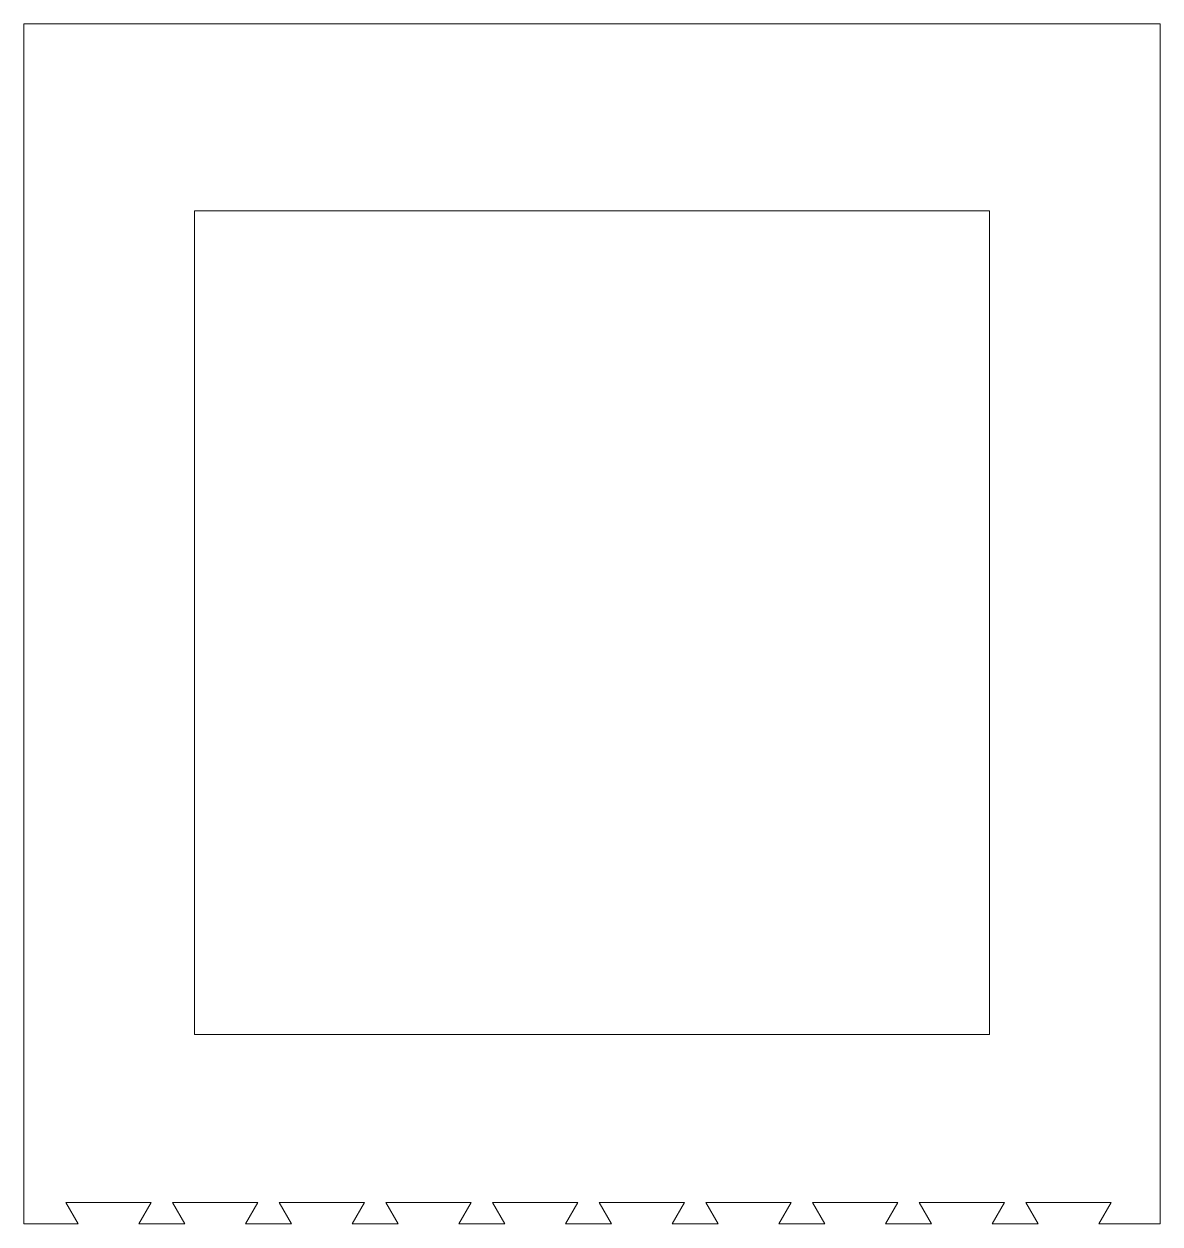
# Model space of a CAD drawing. Header units: inches. Extents: x 0 to 26.6, y 4.4 to 32.6.
import ezdxf

# ---------------------------------------------------------------- set-up
doc = ezdxf.new("R2010")
doc.units = ezdxf.units.IN
doc.header["$MEASUREMENT"] = 0

msp = doc.modelspace()

# ---------------------------------------------------------------- linework, layer by layer
at = {"color": 7, "linetype": 'Continuous', "lineweight": 15}
for p, q in [((26.625, 32.562), (0, 32.562)), ((0, 32.562), (0, 4.438)), ((26.625, 4.438), (26.625, 32.562)), ((22.625, 28.187), (4, 28.187)), ((4, 28.187), (4, 8.875)), ((22.625, 8.875), (22.625, 28.187)), ((4, 8.875), (22.625, 8.875)), ((2.982, 4.938), (0.982, 4.938)), ((0.982, 4.938), (1.271, 4.438)), ((2.693, 4.438), (2.982, 4.938)), ((5.482, 4.938), (3.482, 4.938)), ((3.482, 4.938), (3.771, 4.438)), ((5.193, 4.438), (5.482, 4.938)), ((7.982, 4.938), (5.982, 4.938)), ((5.982, 4.938), (6.271, 4.438)), ((7.693, 4.438), (7.982, 4.938)), ((10.482, 4.938), (8.482, 4.938)), ((8.482, 4.938), (8.771, 4.438)), ((10.193, 4.438), (10.482, 4.938)), ((12.982, 4.938), (10.982, 4.938)), ((10.982, 4.938), (11.271, 4.438)), ((12.693, 4.438), (12.982, 4.938)), ((15.482, 4.938), (13.482, 4.938)), ((13.482, 4.938), (13.771, 4.438)), ((15.193, 4.438), (15.482, 4.938)), ((17.982, 4.938), (15.982, 4.938)), ((15.982, 4.938), (16.271, 4.438)), ((17.693, 4.438), (17.982, 4.938)), ((20.482, 4.938), (18.482, 4.938)), ((18.482, 4.938), (18.771, 4.438)), ((20.193, 4.438), (20.482, 4.938)), ((22.982, 4.938), (20.982, 4.938)), ((20.982, 4.938), (21.271, 4.438)), ((22.693, 4.438), (22.982, 4.938)), ((25.482, 4.938), (23.482, 4.938)), ((23.482, 4.938), (23.771, 4.438)), ((25.193, 4.438), (25.482, 4.938)), ((1.271, 4.438), (0, 4.438)), ((3.771, 4.438), (2.693, 4.438)), ((6.271, 4.438), (5.193, 4.438)), ((8.771, 4.438), (7.693, 4.438)), ((11.271, 4.438), (10.193, 4.438)), ((13.771, 4.438), (12.693, 4.438)), ((16.271, 4.438), (15.193, 4.438)), ((18.771, 4.438), (17.693, 4.438)), ((21.271, 4.438), (20.193, 4.438)), ((23.771, 4.438), (22.693, 4.438)), ((26.625, 4.438), (25.193, 4.438))]:
    msp.add_line(p, q, dxfattribs=at)

doc.saveas('drawing.dxf')
